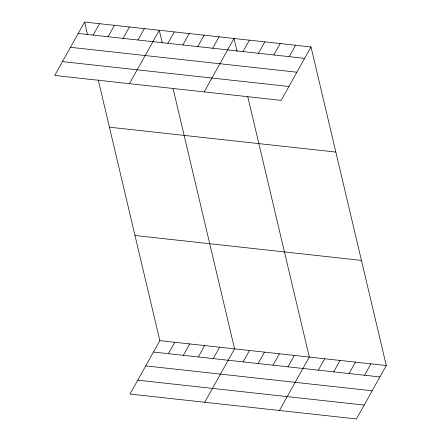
<?xml version="1.0" encoding="UTF-8"?>
<svg xmlns="http://www.w3.org/2000/svg" width="441" height="441" viewBox="0 0 441 441"><rect width="100%" height="100%" fill="white"/><g stroke="black" fill="none" stroke-linecap="round" stroke-linejoin="round"><path stroke-width="0.66" d="M84.573 22.05L54.717 75.466L281.16 100.366L311.01 46.95L84.573 22.05L87.522 34.536M93.145 35.093L99.517 23.693M108.089 36.735L114.462 25.335M123.033 38.378L129.406 26.978M137.978 40.026L144.35 28.626M129.445 83.685L159.295 30.269L162.244 42.755M167.872 43.312L174.239 31.912M182.817 44.954L189.189 33.555M197.761 46.597L204.133 35.197M212.705 48.24L219.078 36.84M204.172 91.899L234.022 38.488L237.126 51.625M243.052 51.58L249.419 40.181M258.448 53.273L264.82 41.873M273.844 54.965L280.217 43.565M289.241 56.657L295.613 45.258M98.233 79.871L159.84 340.634L129.99 394.05L356.427 418.95L386.283 365.534L311.01 46.95M168.412 353.676L174.785 342.277M183.362 355.319L189.729 343.919M198.307 356.962L204.674 345.562M213.251 358.605L219.624 347.205M204.712 402.264L234.568 348.853L173.115 88.746M243.14 361.896L249.512 350.496M258.084 363.538L264.457 352.138M273.029 365.181L279.401 353.781M287.973 366.824L294.345 355.424M279.44 410.483L309.29 357.067L247.682 96.309M318.319 370.159L324.692 358.759M333.716 371.857L340.088 360.457M349.118 373.549L355.485 362.149M364.514 375.241L370.887 363.842M78.2 33.45L304.643 58.35M70.45 47.314L296.892 72.219M62.468 61.602L288.91 86.502M109.412 127.184L335.849 152.084M135.001 235.5L361.444 260.405M159.84 340.634L386.283 365.534M153.468 352.034L379.91 376.934M145.723 365.898L372.16 390.798M137.735 380.181L364.178 405.086"/></g></svg>
